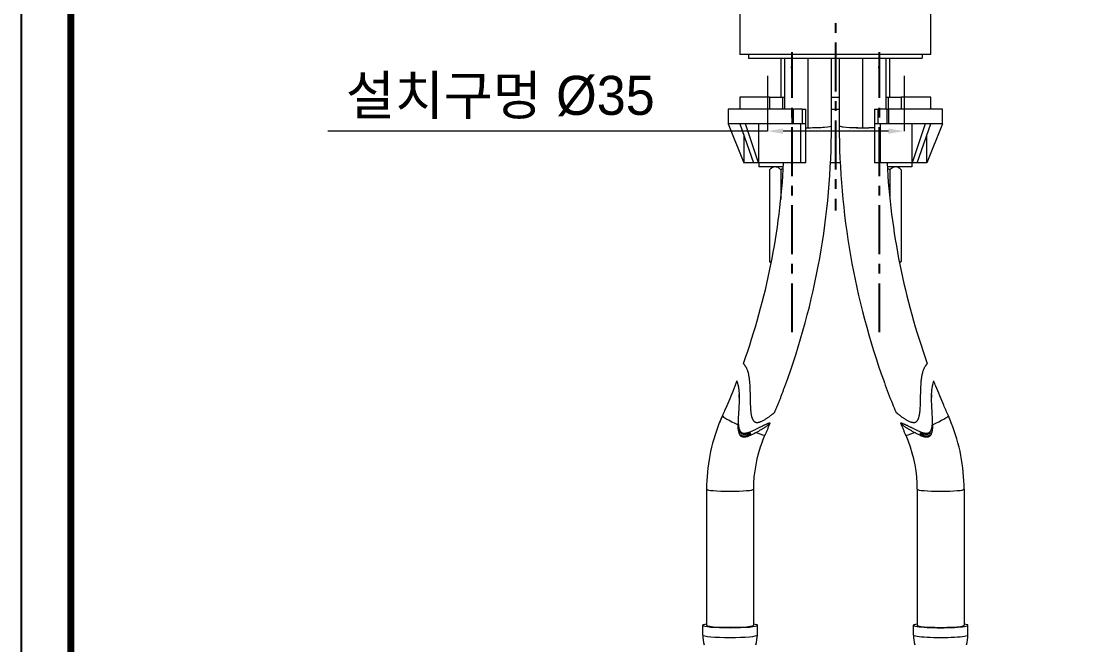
# Model space of a CAD drawing. Extents: x 0 to 790, y 0 to 579.
# Drawn here: x 0 to 272.4, y 131.4 to 291.1 of the extents above; entities that cross this region are included whole.
import ezdxf

# ---------------------------------------------------------------- set-up
doc = ezdxf.new("R2010")
doc.units = 0
doc.header["$LTSCALE"] = 10
doc.header["$MEASUREMENT"] = 0
doc.header["$PDMODE"] = 3
doc.header["$PDSIZE"] = -10
doc.linetypes.add('CENTER', pattern=[2, 1.25, -0.25, 0.25, -0.25])
doc.layers.get('0').update_dxf_attribs({"linetype": 'CONTINUOUS'})
doc.layers.get('DEFPOINTS').update_dxf_attribs({"linetype": 'CONTINUOUS'})
doc.layers.add('1', color=7, linetype='CONTINUOUS')
doc.styles.add('Daelim Dimension', font='')
doc.styles.get('Daelim Dimension').set_extended_font_data('나눔고딕')
doc.dimstyles.new('DEFAULT', dxfattribs={"dimscale": 2, "dimtxt": 2, "dimasz": 2, "dimexe": 0, "dimexo": 2, "dimgap": 1, "dimtad": 1, "dimdec": 0, "dimzin": 9, "dimdsep": 46, "dimtxsty": 'Daelim Dimension', "dimcen": 0.5, "dimclrd": 5, "dimclre": 5, "dimclrt": 256, "dimadec": 1, "dimazin": 0, "dimtfac": 1, "dimtdec": 0, "dimtix": 1, "dimtmove": 0, "dimatfit": 3, "dimfxl": 1, "dimtolj": 1, "dimtzin": 1, "dimlwd": 9, "dimlwe": 9, "dimarcsym": 0})

# ---------------------------------------------------------------- blocks, each defined once
blk = doc.blocks.new('*D0')
at = {"color": 5, "lineweight": 9, "ltscale": 0.5, "transparency": 16777216}
for p, q in [((191.31, 277.16), (191.31, 262.97)), ((226.31, 277.16), (226.31, 262.97)), ((191.31, 262.97), (78.62, 262.97)), ((222.31, 262.97), (195.31, 262.97))]:
    blk.add_line(p, q, dxfattribs=at)
at = {"color": 5, "ltscale": 0.5, "transparency": 16777216}
for points in [[(195.31, 263.64), (195.31, 262.3), (191.31, 262.97)], [(222.31, 263.64), (222.31, 262.3), (226.31, 262.97)]]:
    blk.add_solid(points, dxfattribs=at)
at = {"layer": 'DEFPOINTS', "color": 0, "ltscale": 0.5, "transparency": 16777216}
for p in [(191.31, 281.16), (226.31, 281.16), (226.31, 262.97)]:
    blk.add_point(p, dxfattribs=at)
at = {"color": 7, "ltscale": 0.5, "transparency": 16777216, "insert": (122.8, 271.61), "char_height": 10, "attachment_point": 5, "style": 'Daelim Dimension'}
blk.add_mtext('\\A1;설치구멍 %%C35', dxfattribs=at)

msp = doc.modelspace()

# ---------------------------------------------------------------- linework, layer by layer
at = {"ltscale": 0.5}
msp.add_lwpolyline([(0, 0), (789.88, 0), (789.88, 578.76), (0, 578.76)], close=True, dxfattribs=at)
at = {"color": 5, "linetype": 'ByBlock', "lineweight": 200, "const_width": 1.82}
msp.add_lwpolyline([(12.7, 24.78), (777.1, 24.78), (777.1, 565.32), (12.7, 565.32)], close=True, dxfattribs=at)
at = {"layer": '1', "color": 1, "linetype": 'CENTER'}
msp.add_line((208.69, 425.66), (208.69, 242.65), dxfattribs=at)
at = {"layer": '1', "color": 7, "linetype": 'Continuous', "lineweight": 18}
for p, q in [((184.19, 384.79), (184.19, 282.64)), ((233.19, 282.64), (233.19, 384.79)), ((208.69, 282.64), (184.19, 282.64)), ((186.44, 282.64), (186.44, 281.64)), ((186.44, 281.64), (230.94, 281.64)), ((194.69, 281.64), (194.69, 271.64)), ((195.69, 281.64), (195.69, 268.64)), ((207.69, 264.38), (207.69, 281.64)), ((233.19, 282.64), (208.69, 282.64)), ((209.69, 281.64), (209.69, 264.38)), ((221.69, 268.64), (221.69, 281.64)), ((222.69, 271.64), (222.69, 281.64)), ((230.94, 282.64), (230.94, 281.64)), ((191.81, 271.64), (184.19, 271.64)), ((184.19, 271.64), (184.19, 268.64)), ((191.81, 271.64), (195.19, 271.64)), ((195.19, 271.64), (195.69, 271.64)), ((195.19, 268.64), (195.19, 271.64)), ((207.69, 271.64), (208.69, 271.64)), ((208.69, 271.64), (209.69, 271.64)), ((221.69, 271.64), (222.19, 271.64)), ((222.19, 271.64), (222.19, 268.64)), ((222.19, 271.64), (225.57, 271.64)), ((233.19, 271.64), (225.57, 271.64)), ((233.19, 268.64), (233.19, 271.64)), ((197.52, 268.64), (181.19, 268.64)), ((181.19, 268.64), (181.19, 264.84)), ((197.52, 268.64), (197.93, 268.64)), ((200.14, 268.64), (197.93, 268.64)), ((200.14, 268.64), (201.14, 268.64)), ((201.14, 264.84), (201.14, 268.64)), ((207.69, 268.64), (208.69, 268.64)), ((208.69, 268.64), (209.69, 268.64)), ((218.69, 268.64), (219.69, 268.64)), ((218.69, 268.64), (218.69, 264.84)), ((221.85, 268.64), (219.69, 268.64)), ((221.85, 268.64), (222.35, 268.64)), ((236.19, 268.64), (222.35, 268.64)), ((236.19, 264.84), (236.19, 268.64)), ((181.19, 264.84), (181.23, 264.84)), ((181.23, 264.84), (185.22, 254.84)), ((184.16, 264.84), (181.23, 264.84)), ((184.16, 264.84), (187.74, 254.84)), ((185.64, 264.84), (184.18, 264.84)), ((188.99, 254.84), (185.64, 264.84)), ((197.52, 264.84), (185.64, 264.84)), ((188.99, 264.84), (188.99, 254.84)), ((197.93, 264.84), (197.52, 264.84)), ((200.14, 264.84), (197.93, 264.84)), ((201.14, 264.84), (200.14, 264.84)), ((201.14, 254.84), (201.14, 264.84)), ((218.69, 264.84), (218.69, 254.84)), ((219.69, 264.84), (218.69, 264.84)), ((221.85, 264.84), (219.69, 264.84)), ((222.35, 264.84), (221.85, 264.84)), ((231.72, 264.84), (222.35, 264.84)), ((231.72, 264.84), (228.39, 254.84)), ((228.39, 254.84), (228.39, 264.84)), ((229.64, 254.84), (233.2, 264.84)), ((231.72, 264.84), (231.72, 264.84)), ((233.2, 264.84), (231.74, 264.84)), ((236.15, 264.84), (232.16, 254.84)), ((236.15, 264.84), (233.2, 264.84)), ((236.15, 264.84), (236.15, 264.83)), ((236.19, 264.84), (236.15, 264.84)), ((185.22, 261.87), (185.22, 254.84)), ((232.16, 254.84), (232.16, 261.9)), ((187.74, 254.84), (185.22, 254.84)), ((188.99, 254.84), (187.74, 254.84)), ((199.76, 254.84), (188.99, 254.84)), ((189.09, 254.84), (189.09, 253.84)), ((195.38, 253.84), (189.09, 253.84)), ((192.59, 253.84), (191.81, 253.07)), ((201.14, 254.84), (199.76, 254.84)), ((208.69, 254.84), (207.45, 254.84)), ((209.92, 254.84), (208.69, 254.84)), ((220.18, 254.84), (218.69, 254.84)), ((228.39, 254.84), (220.18, 254.84)), ((228.29, 253.84), (222, 253.84)), ((225.56, 253.07), (224.79, 253.84)), ((228.29, 254.84), (228.29, 253.84)), ((229.64, 254.84), (228.39, 254.84)), ((232.16, 254.84), (229.64, 254.84)), ((191.81, 253.07), (191.81, 229.61)), ((194.7, 253.07), (194.7, 245.5)), ((222.68, 253.07), (222.68, 245.5)), ((225.56, 253.07), (225.56, 229.61)), ((191.81, 229.61), (192.24, 229.19)), ((225.14, 229.19), (225.56, 229.61)), ((184.03, 194.75), (184.03, 195.51)), ((233.35, 195.51), (233.35, 194.74)), ((175.69, 171.23), (175.69, 136.37)), ((187.69, 171.23), (187.69, 136.37)), ((229.69, 171.23), (229.69, 136.36)), ((241.69, 171.23), (241.69, 136.36)), ((174.69, 133.87), (174.69, 136.36)), ((188.69, 133.87), (188.69, 136.36)), ((228.69, 133.87), (228.69, 136.36)), ((242.69, 133.87), (242.69, 136.36))]:
    msp.add_line(p, q, dxfattribs=at)
at = {"layer": '1', "color": 7, "linetype": 'Continuous', "lineweight": 13}
for p, q in [((201.69, 263.85), (201.69, 281.64)), ((215.69, 263.85), (215.69, 281.64)), ((191.81, 271.64), (191.81, 268.64)), ((225.57, 271.64), (225.57, 268.64)), ((197.52, 268.64), (197.52, 264.84)), ((197.93, 264.84), (197.93, 268.64)), ((200.14, 268.64), (200.14, 264.84)), ((219.69, 264.84), (219.69, 268.64)), ((221.85, 268.64), (221.85, 264.84)), ((222.35, 268.64), (222.35, 264.84)), ((199.76, 264.84), (199.76, 254.84)), ((220.18, 264.84), (220.18, 254.84))]:
    msp.add_line(p, q, dxfattribs=at)
at = {"layer": '1', "color": 7, "linetype": 'Continuous', "lineweight": 18}
for centre, major_axis, ratio, start_param, end_param in [((208.54, 196.5), (-24.5, 68.3), 0.178209, 6.272733, 6.274071), ((13.27, 264.38), (194.42, 0), 0.996195, 5.931006, 6.283185), ((201.69, 264.38), (6, 0), 0.087156, 4.712389, 6.285878), ((215.69, 264.37), (-6, 0), 0.087156, 6.280493, 8.37756), ((404.11, 264.37), (-194.42, 0), 0.996195, 0, 0.345311), ((215.69, 264.38), (6, 0), 0.087156, 3.144285, 4.712389), ((208.72, 196.2), (-24.61, -68.6), 0.177809, 3.258542, 3.259884), ((201.69, 264.38), (6, 0), 0.087156, 4.621348, 4.712389), ((215.69, 264.38), (6, 0), 0.087156, 4.712389, 5.235989), ((13.27, 264.38), (182.42, 0), 0.996195, 5.941295, 6.230662), ((404.11, 264.37), (-182.42, 0), 0.996195, 0.052491, 0.34189), ((221.82, 171.23), (-46.14, 0), 0.996195, 5.904974, 6.283185), ((195.55, 171.23), (46.14, 0), 0.996195, 0, 0.379903), ((221.82, 171.23), (-34.14, 0), 0.996195, 5.913206, 6.283185), ((195.55, 171.23), (34.14, 0), 0.996195, 0, 0.368432), ((181.69, 136.36), (-7, 0), 0.087156, 5.742046, 6.283185), ((181.69, 136.36), (7, 0), 0.087156, 3.141593, 6.283185), ((181.69, 136.37), (-6, 0), 0.087156, 0, 3.141593), ((181.69, 136.36), (-7, 0), 0.087156, 3.141593, 3.682732), ((235.69, 136.36), (7, 0), 0.087156, 2.600453, 3.141593), ((235.69, 136.36), (-7, 0), 0.087156, 0, 3.141593), ((235.69, 136.36), (-6, 0), 0.087156, 0, 3.141593), ((235.69, 136.36), (7, 0), 0.087156, 0, 0.541139), ((182.69, 133.87), (8, 0), 0.996195, 3.141593, 3.459153), ((180.69, 133.87), (-8, 0), 0.996195, 2.824032, 3.141593), ((236.69, 133.87), (8, 0), 0.996195, 3.141593, 3.459153), ((234.69, 133.87), (-8, 0), 0.996195, 2.824032, 3.141593)]:
    msp.add_ellipse(centre, major_axis=major_axis, ratio=ratio, start_param=start_param, end_param=end_param, dxfattribs=at)
at = {"layer": '1', "color": 7, "linetype": 'Continuous', "lineweight": 13}
for centre, major_axis, ratio, start_param, end_param in [((221.82, 171.23), (-46.14, 0), 0.996195, 5.861729, 5.904974), ((185.2, 187.59), (-5.47, 2.46), 0.079529, 0.000128, 0.035775), ((185.2, 187.59), (-5.47, 2.46), 0.079529, 0.035775, 1.341731), ((232.18, 187.59), (-5.47, -2.46), 0.079529, 1.799862, 3.105817), ((232.18, 187.59), (-5.47, -2.46), 0.079529, 3.105817, 3.141262), ((195.55, 171.23), (46.14, 0), 0.996195, 0.379903, 0.421456), ((221.82, 171.45), (-40.14, 0), 0.996195, 5.917785, 5.924848), ((185.2, 187.59), (-5.47, 2.46), 0.079529, 2.224278, 3.141926), ((232.18, 187.59), (-5.47, -2.46), 0.079529, 6.282645, 7.2005), ((195.55, 171.45), (40.14, 0), 0.996195, 0.358555, 0.3654), ((181.69, 171.23), (6, 0), 0.087156, 3.141593, 4.712389), ((181.69, 171.23), (6, 0), 0.087156, 4.712389, 6.283185), ((235.69, 171.23), (6, 0), 0.087156, 3.141593, 4.712389), ((235.69, 171.23), (6, 0), 0.087156, 4.712389, 6.283185), ((181.69, 133.87), (7, 0), 0.087156, 3.141593, 6.283185), ((235.69, 133.87), (-7, 0), 0.087156, 0, 3.141593)]:
    msp.add_ellipse(centre, major_axis=major_axis, ratio=ratio, start_param=start_param, end_param=end_param, dxfattribs=at)
at = {"layer": '1', "color": 1, "linetype": 'CENTER'}
for points in [[(197.54, 283.25), (197.54, 278.25), (197.54, 210.87)], [(219.89, 283.25), (219.89, 278.25), (219.89, 210.87)]]:
    msp.add_open_spline(points, degree=1, knots=[0, 0, 0.074329, 1, 1], dxfattribs=at)
at = {"layer": '1', "color": 7, "linetype": 'Continuous', "lineweight": 18}
for points, knots in [([(193.26, 253.84), (193.13, 253.84), (193.01, 253.82), (192.76, 253.75), (192.64, 253.69), (192.49, 253.61), (192.46, 253.59), (192.4, 253.55), (192.37, 253.53), (192.28, 253.47), (192.22, 253.42), (192.04, 253.28), (191.93, 253.18), (191.81, 253.07)], [0, 0, 0, 0, 0.25, 0.25, 0.5, 0.5, 0.5625, 0.5625, 0.625, 0.625, 0.75, 0.75, 1, 1, 1, 1]), ([(194.7, 253.07), (194.59, 253.18), (194.47, 253.28), (194.24, 253.47), (194.12, 253.55), (193.88, 253.69), (193.76, 253.74), (193.58, 253.8), (193.51, 253.81), (193.42, 253.83), (193.39, 253.83), (193.32, 253.84), (193.29, 253.84), (193.26, 253.84)], [0, 0, 0, 0, 0.25, 0.25, 0.5, 0.5, 0.75, 0.75, 0.875, 0.875, 0.9375, 0.9375, 1, 1, 1, 1]), ([(224.12, 253.84), (223.99, 253.84), (223.87, 253.82), (223.62, 253.75), (223.5, 253.69), (223.35, 253.61), (223.32, 253.59), (223.26, 253.55), (223.23, 253.53), (223.14, 253.47), (223.08, 253.42), (222.9, 253.28), (222.79, 253.18), (222.68, 253.07)], [0, 0, 0, 0, 0.25, 0.25, 0.5, 0.5, 0.5625, 0.5625, 0.625, 0.625, 0.75, 0.75, 1, 1, 1, 1]), ([(225.56, 253.07), (225.45, 253.18), (225.33, 253.28), (225.1, 253.47), (224.98, 253.55), (224.75, 253.69), (224.62, 253.74), (224.44, 253.8), (224.37, 253.81), (224.28, 253.83), (224.25, 253.83), (224.18, 253.84), (224.15, 253.84), (224.12, 253.84)], [0, 0, 0, 0, 0.25, 0.25, 0.5, 0.5, 0.75, 0.75, 0.875, 0.875, 0.9375, 0.9375, 1, 1, 1, 1]), ([(192.18, 229.29), (192.17, 229.29), (192.17, 229.3), (192.04, 229.39), (191.93, 229.5), (191.81, 229.61)], [0, 0, 0, 0, 0.05174, 0.05174, 1, 1, 1, 1]), ([(225.56, 229.61), (225.45, 229.5), (225.33, 229.39), (225.21, 229.3), (225.2, 229.29), (225.2, 229.28)], [0, 0, 0, 0, 0.943452, 0.943452, 1, 1, 1, 1]), ([(185.13, 203.45), (185.13, 203.44), (185.14, 203.41), (185.16, 203.37), (185.2, 203.32), (185.22, 203.29), (185.26, 203.23), (185.29, 203.19), (185.34, 203.13), (185.35, 203.11), (185.38, 203.08), (185.39, 203.07), (185.41, 203.04), (185.45, 202.98), (185.5, 202.91), (185.59, 202.8), (185.63, 202.73), (185.7, 202.62), (185.73, 202.57), (185.76, 202.51), (185.79, 202.46), (185.8, 202.44), (185.85, 202.34), (185.9, 202.25), (185.99, 202.05), (186.03, 201.95), (186.11, 201.74), (186.15, 201.63), (186.2, 201.48), (186.21, 201.45), (186.22, 201.39), (186.25, 201.3), (186.28, 201.21), (186.33, 201.03), (186.36, 200.9), (186.41, 200.65), (186.44, 200.52), (186.49, 200.26), (186.51, 200.13), (186.54, 199.92), (186.55, 199.86), (186.57, 199.72), (186.58, 199.65), (186.61, 199.45), (186.62, 199.31), (186.65, 199.04), (186.66, 198.9), (186.7, 198.49), (186.72, 198.22), (186.75, 197.67), (186.77, 197.39), (186.79, 196.84), (186.8, 196.56), (186.81, 196.01), (186.82, 195.73), (186.83, 195.17), (186.83, 194.89), (186.84, 194.47), (186.84, 194.33), (186.85, 194.05), (186.85, 193.91), (186.86, 193.5), (186.87, 193.22), (186.89, 192.66), (186.91, 192.38), (186.93, 191.96), (186.94, 191.82), (186.96, 191.55), (186.97, 191.41), (187, 191.13), (187.02, 190.99), (187.05, 190.72), (187.07, 190.58), (187.12, 190.31), (187.15, 190.17), (187.21, 189.9), (187.24, 189.77), (187.29, 189.6), (187.3, 189.57), (187.32, 189.5), (187.33, 189.47), (187.37, 189.37), (187.39, 189.31), (187.45, 189.18), (187.48, 189.12), (187.52, 189.03), (187.54, 189), (187.58, 188.94), (187.59, 188.92), (187.65, 188.83), (187.69, 188.78), (187.78, 188.68), (187.82, 188.63), (187.88, 188.58), (187.9, 188.57), (187.92, 188.55), (187.94, 188.54), (187.98, 188.51), (188.01, 188.49), (188.09, 188.44), (188.15, 188.42), (188.24, 188.39), (188.27, 188.38), (188.34, 188.37), (188.37, 188.36), (188.46, 188.35), (188.53, 188.34), (188.62, 188.34), (188.65, 188.34), (188.72, 188.35), (188.75, 188.35), (188.85, 188.36), (188.91, 188.37), (189.03, 188.39), (189.09, 188.41), (189.22, 188.44), (189.28, 188.46), (189.4, 188.5), (189.46, 188.52), (189.55, 188.56), (189.57, 188.57), (189.63, 188.59), (189.66, 188.6), (189.81, 188.67), (189.92, 188.72), (190.14, 188.83), (190.25, 188.89), (190.46, 189.01), (190.57, 189.07), (190.78, 189.2), (190.88, 189.26), (191.18, 189.45), (191.37, 189.58), (191.65, 189.77), (191.74, 189.84), (191.87, 189.93), (191.91, 189.96), (192, 190.03), (192.04, 190.06), (192.16, 190.15), (192.24, 190.21), (192.4, 190.33), (192.47, 190.39), (192.58, 190.47), (192.63, 190.51), (192.68, 190.55), (192.71, 190.58), (192.72, 190.59), (192.8, 190.65), (192.86, 190.7), (192.96, 190.79), (193.01, 190.83), (193.09, 190.91), (193.12, 190.94), (193.16, 190.99), (193.18, 191), (193.2, 191.03), (193.21, 191.04), (193.22, 191.06), (193.23, 191.07), (193.23, 191.08)], [0, 0, 0, 0, 0.015741, 0.031483, 0.031483, 0.047224, 0.047224, 0.062965, 0.062965, 0.070836, 0.070836, 0.074771, 0.074771, 0.078707, 0.094448, 0.094448, 0.110189, 0.110189, 0.11806, 0.121995, 0.121995, 0.125931, 0.125931, 0.141672, 0.141672, 0.157413, 0.157413, 0.173155, 0.173155, 0.17709, 0.17709, 0.181025, 0.188896, 0.188896, 0.204637, 0.204637, 0.220379, 0.220379, 0.23612, 0.23612, 0.243991, 0.243991, 0.251861, 0.251861, 0.267603, 0.267603, 0.283344, 0.283344, 0.314827, 0.314827, 0.346309, 0.346309, 0.377792, 0.377792, 0.409275, 0.409275, 0.440757, 0.440757, 0.456499, 0.456499, 0.47224, 0.47224, 0.503723, 0.503723, 0.535205, 0.535205, 0.550947, 0.550947, 0.566688, 0.566688, 0.58243, 0.58243, 0.598171, 0.598171, 0.613912, 0.613912, 0.629654, 0.629654, 0.633589, 0.633589, 0.637524, 0.637524, 0.645395, 0.645395, 0.653266, 0.653266, 0.657201, 0.657201, 0.661136, 0.661136, 0.669007, 0.669007, 0.676878, 0.676878, 0.678845, 0.678845, 0.680813, 0.680813, 0.684748, 0.684748, 0.692619, 0.692619, 0.696554, 0.696554, 0.70049, 0.70049, 0.70836, 0.70836, 0.712296, 0.712296, 0.716231, 0.716231, 0.724102, 0.724102, 0.731972, 0.731972, 0.739843, 0.739843, 0.747714, 0.747714, 0.751649, 0.751649, 0.755584, 0.755584, 0.771326, 0.771326, 0.787067, 0.787067, 0.802808, 0.802808, 0.81855, 0.81855, 0.850032, 0.850032, 0.865774, 0.865774, 0.873644, 0.873644, 0.881515, 0.881515, 0.897256, 0.897256, 0.912998, 0.912998, 0.920868, 0.924804, 0.924804, 0.928739, 0.928739, 0.94448, 0.94448, 0.960222, 0.960222, 0.975963, 0.975963, 0.983834, 0.983834, 0.991704, 0.991704, 1, 1, 1, 1]), ([(224.14, 191.08), (224.15, 191.07), (224.15, 191.06), (224.18, 191.02), (224.2, 191), (224.25, 190.94), (224.29, 190.9), (224.34, 190.85), (224.35, 190.84), (224.37, 190.82), (224.41, 190.79), (224.44, 190.76), (224.52, 190.69), (224.58, 190.64), (224.7, 190.54), (224.77, 190.49), (224.86, 190.42), (224.87, 190.41), (224.91, 190.38), (224.97, 190.33), (225.02, 190.29), (225.14, 190.2), (225.22, 190.14), (225.47, 189.96), (225.64, 189.83), (225.92, 189.64), (226.01, 189.57), (226.21, 189.44), (226.31, 189.38), (226.51, 189.25), (226.61, 189.18), (226.82, 189.06), (226.93, 189), (227.14, 188.88), (227.25, 188.82), (227.47, 188.71), (227.59, 188.65), (227.82, 188.55), (227.94, 188.51), (228.09, 188.46), (228.12, 188.45), (228.18, 188.43), (228.21, 188.42), (228.3, 188.4), (228.37, 188.38), (228.49, 188.36), (228.56, 188.35), (228.65, 188.34), (228.68, 188.34), (228.75, 188.34), (228.78, 188.33), (228.88, 188.34), (228.94, 188.34), (229.04, 188.36), (229.07, 188.36), (229.11, 188.38), (229.13, 188.38), (229.16, 188.39), (229.18, 188.4), (229.25, 188.42), (229.31, 188.45), (229.4, 188.5), (229.42, 188.52), (229.46, 188.55), (229.48, 188.56), (229.5, 188.58), (229.51, 188.59), (229.58, 188.65), (229.62, 188.69), (229.69, 188.77), (229.71, 188.8), (229.75, 188.85), (229.77, 188.88), (229.82, 188.97), (229.85, 189.03), (229.92, 189.15), (229.94, 189.21), (230, 189.34), (230.02, 189.4), (230.05, 189.5), (230.07, 189.53), (230.09, 189.6), (230.1, 189.63), (230.15, 189.8), (230.18, 189.93), (230.24, 190.2), (230.26, 190.34), (230.31, 190.61), (230.33, 190.75), (230.36, 191.02), (230.38, 191.16), (230.41, 191.44), (230.42, 191.57), (230.44, 191.85), (230.45, 191.99), (230.47, 192.41), (230.49, 192.69), (230.51, 193.25), (230.51, 193.53), (230.53, 194.08), (230.53, 194.36), (230.54, 194.92), (230.55, 195.2), (230.56, 195.62), (230.56, 195.76), (230.57, 196.04), (230.57, 196.18), (230.58, 196.59), (230.59, 196.87), (230.61, 197.43), (230.63, 197.71), (230.66, 198.26), (230.68, 198.53), (230.72, 198.95), (230.73, 199.08), (230.76, 199.35), (230.78, 199.49), (230.81, 199.76), (230.83, 199.89), (230.87, 200.16), (230.9, 200.29), (230.94, 200.55), (230.97, 200.68), (231.01, 200.84), (231.01, 200.87), (231.03, 200.93), (231.05, 201.02), (231.08, 201.12), (231.13, 201.3), (231.16, 201.42), (231.24, 201.64), (231.27, 201.75), (231.34, 201.91), (231.36, 201.96), (231.39, 202.04), (231.4, 202.07), (231.42, 202.12), (231.48, 202.24), (231.53, 202.35), (231.62, 202.51), (231.66, 202.59), (231.73, 202.7), (231.75, 202.73), (231.78, 202.78), (231.79, 202.79), (231.82, 202.82), (231.83, 202.84), (231.88, 202.91), (231.92, 202.97), (231.99, 203.06), (232.02, 203.11), (232.09, 203.19), (232.11, 203.22), (232.15, 203.27), (232.16, 203.28), (232.17, 203.3), (232.18, 203.31), (232.19, 203.32), (232.19, 203.33), (232.21, 203.36), (232.23, 203.38), (232.24, 203.42), (232.25, 203.43), (232.25, 203.45)], [0, 0, 0, 0, 0.008265, 0.008265, 0.024006, 0.024006, 0.039748, 0.039748, 0.043684, 0.043684, 0.047619, 0.05549, 0.05549, 0.071232, 0.071232, 0.086974, 0.086974, 0.090909, 0.090909, 0.094845, 0.102716, 0.102716, 0.118457, 0.118457, 0.149941, 0.149941, 0.165683, 0.165683, 0.181425, 0.181425, 0.197167, 0.197167, 0.212908, 0.212908, 0.22865, 0.22865, 0.244392, 0.244392, 0.260134, 0.260134, 0.264069, 0.264069, 0.268005, 0.268005, 0.275876, 0.275876, 0.283747, 0.283747, 0.287682, 0.287682, 0.291618, 0.291618, 0.299488, 0.299488, 0.303424, 0.303424, 0.305392, 0.305392, 0.307359, 0.307359, 0.31523, 0.31523, 0.319166, 0.319166, 0.321133, 0.321133, 0.323101, 0.323101, 0.330972, 0.330972, 0.334908, 0.334908, 0.338843, 0.338843, 0.346714, 0.346714, 0.354585, 0.354585, 0.362456, 0.362456, 0.366391, 0.366391, 0.370327, 0.370327, 0.386069, 0.386069, 0.40181, 0.40181, 0.417552, 0.417552, 0.433294, 0.433294, 0.449036, 0.449036, 0.464778, 0.464778, 0.496261, 0.496261, 0.527745, 0.527745, 0.559229, 0.559229, 0.590712, 0.590712, 0.606454, 0.606454, 0.622196, 0.622196, 0.65368, 0.65368, 0.685163, 0.685163, 0.716647, 0.716647, 0.732389, 0.732389, 0.748131, 0.748131, 0.763873, 0.763873, 0.779614, 0.779614, 0.795356, 0.795356, 0.799292, 0.799292, 0.803227, 0.811098, 0.811098, 0.82684, 0.82684, 0.842582, 0.842582, 0.850453, 0.850453, 0.854388, 0.854388, 0.858324, 0.874065, 0.874065, 0.889807, 0.889807, 0.897678, 0.897678, 0.901614, 0.901614, 0.905549, 0.905549, 0.921291, 0.921291, 0.937033, 0.937033, 0.952775, 0.952775, 0.960645, 0.960645, 0.964581, 0.964581, 0.968516, 0.968516, 0.984258, 0.984258, 1, 1, 1, 1]), ([(183.47, 199), (183.12, 198.09), (182.1, 195.53), (180.84, 192.55), (179.93, 190.49), (179.73, 190.05)], [0, 0, 0, 0, 0.30105, 0.851912, 1, 1, 1, 1]), ([(183.45, 198.94), (183.45, 198.94), (183.45, 198.94), (183.45, 198.93), (183.45, 198.93), (183.45, 198.91), (183.45, 198.89), (183.46, 198.85), (183.47, 198.81), (183.49, 198.74), (183.51, 198.7), (183.53, 198.62), (183.54, 198.6), (183.56, 198.54), (183.57, 198.51), (183.62, 198.35), (183.66, 198.2), (183.72, 197.98), (183.73, 197.94), (183.75, 197.87), (183.75, 197.84), (183.76, 197.79), (183.79, 197.67), (183.81, 197.54), (183.85, 197.32), (183.87, 197.21), (183.9, 197.03), (183.9, 196.97), (183.92, 196.85), (183.93, 196.79), (183.95, 196.6), (183.96, 196.48), (183.98, 196.23), (183.99, 196.1), (184, 195.84), (184.01, 195.71), (184.02, 195.44), (184.02, 195.31), (184.03, 195.04), (184.03, 194.91), (184.03, 194.7), (184.03, 194.63), (184.03, 194.5), (184.03, 194.43), (184.02, 194.09), (184.01, 193.81), (184, 193.26), (183.98, 192.99), (183.96, 192.44), (183.94, 192.16), (183.91, 191.61), (183.9, 191.34), (183.86, 190.78), (183.85, 190.51), (183.82, 189.95), (183.81, 189.67), (183.78, 189.12), (183.77, 188.84), (183.76, 188.28), (183.76, 188.01), (183.77, 187.73)], [0, 0, 0, 0, 0.00754, 0.00754, 0.015233, 0.015233, 0.046007, 0.046007, 0.076781, 0.076781, 0.107555, 0.107555, 0.122942, 0.122942, 0.138329, 0.138329, 0.199877, 0.199877, 0.215264, 0.215264, 0.222958, 0.222958, 0.230651, 0.261425, 0.261425, 0.292199, 0.292199, 0.307586, 0.307586, 0.322973, 0.322973, 0.353747, 0.353747, 0.384521, 0.384521, 0.415295, 0.415295, 0.446069, 0.446069, 0.476843, 0.476843, 0.49223, 0.49223, 0.507617, 0.507617, 0.569165, 0.569165, 0.630713, 0.630713, 0.69226, 0.69226, 0.753808, 0.753808, 0.815356, 0.815356, 0.876904, 0.876904, 0.938452, 0.938452, 1, 1, 1, 1]), ([(233.61, 187.72), (233.61, 188), (233.61, 188.28), (233.6, 188.84), (233.59, 189.12), (233.57, 189.68), (233.56, 189.96), (233.53, 190.52), (233.51, 190.79), (233.48, 191.35), (233.46, 191.63), (233.43, 192.19), (233.42, 192.46), (233.39, 193.02), (233.38, 193.29), (233.36, 193.84), (233.36, 194.12), (233.35, 194.53), (233.35, 194.66), (233.35, 194.94), (233.35, 195.07), (233.36, 195.34), (233.36, 195.47), (233.37, 195.74), (233.38, 195.87), (233.39, 196.13), (233.4, 196.26), (233.42, 196.45), (233.43, 196.54), (233.43, 196.64), (233.44, 196.7), (233.44, 196.73), (233.46, 196.88), (233.48, 197), (233.51, 197.24), (233.53, 197.35), (233.57, 197.56), (233.59, 197.67), (233.62, 197.79), (233.62, 197.82), (233.63, 197.86), (233.64, 197.89), (233.65, 197.96), (233.67, 198), (233.72, 198.22), (233.77, 198.37), (233.81, 198.52), (233.83, 198.56), (233.84, 198.61), (233.85, 198.63), (233.85, 198.64), (233.87, 198.7), (233.89, 198.75), (233.91, 198.82), (233.92, 198.85), (233.93, 198.88), (233.93, 198.89), (233.93, 198.91), (233.93, 198.91), (233.93, 198.92), (233.93, 198.92), (233.93, 198.93), (233.93, 198.93), (233.93, 198.94)], [0, 0, 0, 0, 0.06174, 0.06174, 0.12348, 0.12348, 0.18522, 0.18522, 0.246959, 0.246959, 0.308699, 0.308699, 0.370439, 0.370439, 0.432179, 0.432179, 0.493919, 0.493919, 0.524789, 0.524789, 0.555659, 0.555659, 0.586529, 0.586529, 0.617399, 0.617399, 0.648269, 0.648269, 0.663704, 0.671421, 0.671421, 0.679139, 0.679139, 0.710008, 0.710008, 0.740878, 0.740878, 0.771748, 0.771748, 0.779466, 0.779466, 0.787183, 0.787183, 0.802618, 0.802618, 0.864358, 0.864358, 0.879793, 0.887511, 0.887511, 0.895228, 0.895228, 0.926098, 0.926098, 0.956968, 0.956968, 0.972403, 0.972403, 0.98012, 0.98012, 0.987838, 0.987838, 1, 1, 1, 1]), ([(237.65, 190.05), (237.25, 190.94), (236.14, 193.46), (234.9, 196.44), (234.08, 198.55), (233.91, 198.99)], [0, 0, 0, 0, 0.301051, 0.851915, 1, 1, 1, 1]), ([(221.17, 198.8), (221.2, 198.72), (221.86, 196.81), (222.86, 194.23), (223.88, 191.75), (224.17, 191.06)], [0, 0, 0, 0, 0.028863, 0.730172, 1, 1, 1, 1]), ([(184.34, 185.74), (184.3, 185.78), (184.27, 185.83), (184.21, 185.94), (184.18, 185.99), (184.13, 186.1), (184.1, 186.15), (184.07, 186.23), (184.06, 186.26), (184.04, 186.32), (184.03, 186.35), (183.99, 186.49), (183.96, 186.6), (183.91, 186.83), (183.89, 186.94), (183.85, 187.17), (183.84, 187.28), (183.81, 187.5), (183.8, 187.62), (183.79, 187.79), (183.79, 187.84), (183.78, 187.94), (183.78, 187.99), (183.78, 188.04)], [0, 0, 0, 0, 0.072309, 0.072309, 0.144618, 0.144618, 0.216928, 0.216928, 0.253082, 0.253082, 0.289237, 0.289237, 0.433855, 0.433855, 0.578473, 0.578473, 0.723092, 0.723092, 0.86771, 0.86771, 0.940019, 0.940019, 1, 1, 1, 1]), ([(188.37, 185.75), (188.6, 185.88), (188.82, 186.01), (189.26, 186.27), (189.47, 186.4), (189.88, 186.66), (190.08, 186.78), (190.37, 186.96), (190.47, 187.02), (190.6, 187.11), (190.65, 187.14), (190.74, 187.2), (190.78, 187.23), (190.91, 187.31), (190.99, 187.37), (191.15, 187.47), (191.23, 187.52), (191.33, 187.6), (191.37, 187.62), (191.44, 187.67), (191.47, 187.69), (191.56, 187.76), (191.62, 187.8), (191.72, 187.87), (191.77, 187.91), (191.85, 187.98), (191.88, 188), (191.93, 188.04), (191.94, 188.06), (191.96, 188.08), (191.97, 188.09), (191.97, 188.1), (191.99, 188.12), (192, 188.15), (191.98, 188.18), (191.94, 188.18), (191.91, 188.18), (191.9, 188.18), (191.89, 188.18), (191.86, 188.17), (191.83, 188.17), (191.77, 188.15), (191.73, 188.14), (191.62, 188.11), (191.57, 188.09), (191.49, 188.06), (191.47, 188.05), (191.44, 188.04), (191.39, 188.02), (191.34, 188), (191.23, 187.96), (191.16, 187.93), (191, 187.86), (190.92, 187.83), (190.75, 187.75), (190.66, 187.71), (190.54, 187.66), (190.52, 187.65), (190.47, 187.63), (190.45, 187.61), (190.38, 187.58), (190.33, 187.56), (190.09, 187.44), (189.89, 187.35), (189.48, 187.14), (189.26, 187.04), (188.83, 186.82), (188.6, 186.71), (188.37, 186.6)], [0, 0, 0, 0, 0.0625, 0.0625, 0.125, 0.125, 0.1875, 0.1875, 0.21875, 0.21875, 0.234375, 0.234375, 0.25, 0.25, 0.28125, 0.28125, 0.3125, 0.3125, 0.328125, 0.328125, 0.34375, 0.34375, 0.375, 0.375, 0.40625, 0.40625, 0.4375, 0.4375, 0.453125, 0.460937, 0.460937, 0.46875, 0.46875, 0.5, 0.53125, 0.5625, 0.5625, 0.570312, 0.570312, 0.578125, 0.59375, 0.59375, 0.625, 0.625, 0.65625, 0.65625, 0.664062, 0.664062, 0.671875, 0.6875, 0.6875, 0.71875, 0.71875, 0.75, 0.75, 0.78125, 0.78125, 0.789062, 0.789062, 0.796875, 0.796875, 0.8125, 0.8125, 0.875, 0.875, 0.9375, 0.9375, 1, 1, 1, 1]), ([(229.01, 186.6), (228.78, 186.71), (228.55, 186.82), (228.12, 187.03), (227.9, 187.14), (227.49, 187.34), (227.29, 187.44), (227.01, 187.57), (226.91, 187.62), (226.77, 187.68), (226.73, 187.7), (226.64, 187.74), (226.6, 187.76), (226.47, 187.82), (226.38, 187.86), (226.23, 187.92), (226.15, 187.95), (226.04, 188), (226.01, 188.01), (225.94, 188.04), (225.91, 188.05), (225.81, 188.08), (225.76, 188.1), (225.65, 188.13), (225.61, 188.15), (225.53, 188.17), (225.49, 188.17), (225.45, 188.18), (225.43, 188.18), (225.42, 188.17), (225.41, 188.17), (225.41, 188.17), (225.39, 188.17), (225.37, 188.15), (225.39, 188.1), (225.43, 188.06), (225.47, 188.02), (225.48, 188.02), (225.49, 188), (225.52, 187.98), (225.54, 187.96), (225.6, 187.91), (225.65, 187.87), (225.75, 187.79), (225.81, 187.75), (225.89, 187.7), (225.9, 187.69), (225.94, 187.66), (225.99, 187.63), (226.04, 187.59), (226.15, 187.52), (226.22, 187.47), (226.38, 187.37), (226.46, 187.31), (226.63, 187.2), (226.72, 187.14), (226.84, 187.07), (226.86, 187.05), (226.91, 187.02), (226.93, 187.01), (227, 186.96), (227.05, 186.93), (227.29, 186.78), (227.49, 186.65), (227.9, 186.4), (228.11, 186.27), (228.55, 186.01), (228.78, 185.87), (229.01, 185.74)], [0, 0, 0, 0, 0.0625, 0.0625, 0.125, 0.125, 0.1875, 0.1875, 0.21875, 0.21875, 0.234375, 0.234375, 0.25, 0.25, 0.28125, 0.28125, 0.3125, 0.3125, 0.328125, 0.328125, 0.34375, 0.34375, 0.375, 0.375, 0.40625, 0.40625, 0.4375, 0.4375, 0.453125, 0.460937, 0.460937, 0.46875, 0.46875, 0.5, 0.53125, 0.5625, 0.5625, 0.570312, 0.570312, 0.578125, 0.59375, 0.59375, 0.625, 0.625, 0.65625, 0.65625, 0.664062, 0.664062, 0.671875, 0.6875, 0.6875, 0.71875, 0.71875, 0.75, 0.75, 0.78125, 0.78125, 0.789062, 0.789062, 0.796875, 0.796875, 0.8125, 0.8125, 0.875, 0.875, 0.9375, 0.9375, 1, 1, 1, 1]), ([(188.37, 185.75), (188.25, 185.68), (188.12, 185.61), (187.87, 185.47), (187.74, 185.4), (187.49, 185.27), (187.36, 185.2), (187.1, 185.08), (186.96, 185.02), (186.69, 184.9), (186.56, 184.85), (186.35, 184.77), (186.28, 184.75), (186.14, 184.7), (186.07, 184.68), (185.92, 184.64), (185.85, 184.63), (185.74, 184.6), (185.7, 184.6), (185.62, 184.58), (185.58, 184.58), (185.47, 184.57), (185.39, 184.56), (185.3, 184.56), (185.28, 184.56), (185.24, 184.56), (185.22, 184.56), (185.16, 184.56), (185.13, 184.57), (185.01, 184.58), (184.94, 184.6), (184.83, 184.63), (184.79, 184.65), (184.74, 184.67), (184.72, 184.68), (184.69, 184.7), (184.67, 184.71), (184.59, 184.75), (184.52, 184.8), (184.45, 184.87), (184.44, 184.88), (184.41, 184.91), (184.37, 184.95), (184.34, 185), (184.27, 185.09), (184.23, 185.16), (184.16, 185.3), (184.12, 185.37), (184.07, 185.51), (184.04, 185.58), (184, 185.73), (183.98, 185.81), (183.94, 185.96), (183.92, 186.03), (183.89, 186.19), (183.88, 186.26), (183.85, 186.49), (183.83, 186.65), (183.8, 186.95), (183.79, 187.11), (183.78, 187.42), (183.77, 187.57), (183.77, 187.73)], [0, 0, 0, 0, 0.0625, 0.0625, 0.125, 0.125, 0.1875, 0.1875, 0.25, 0.25, 0.3125, 0.3125, 0.34375, 0.34375, 0.375, 0.375, 0.40625, 0.40625, 0.421875, 0.421875, 0.4375, 0.4375, 0.46875, 0.46875, 0.476563, 0.476563, 0.484375, 0.484375, 0.5, 0.5, 0.53125, 0.53125, 0.546875, 0.546875, 0.554688, 0.554688, 0.5625, 0.5625, 0.59375, 0.59375, 0.601563, 0.601563, 0.609375, 0.625, 0.625, 0.65625, 0.65625, 0.6875, 0.6875, 0.71875, 0.71875, 0.75, 0.75, 0.78125, 0.78125, 0.8125, 0.8125, 0.875, 0.875, 0.9375, 0.9375, 1, 1, 1, 1]), ([(183.82, 187.81), (183.82, 187.74), (183.83, 187.67), (183.85, 187.53), (183.86, 187.45), (183.88, 187.3), (183.89, 187.23), (183.92, 187.08), (183.94, 187), (183.97, 186.86), (183.99, 186.78), (184.04, 186.64), (184.06, 186.57), (184.1, 186.48), (184.1, 186.46), (184.12, 186.42), (184.13, 186.41), (184.15, 186.35), (184.17, 186.32), (184.22, 186.22), (184.26, 186.15), (184.32, 186.07), (184.33, 186.06), (184.35, 186.03), (184.36, 186.01), (184.4, 185.97), (184.45, 185.91), (184.51, 185.86), (184.56, 185.82), (184.57, 185.81), (184.61, 185.79), (184.62, 185.78), (184.7, 185.73), (184.77, 185.69), (184.88, 185.65), (184.92, 185.64), (184.98, 185.63), (185, 185.62), (185.03, 185.62), (185.05, 185.61), (185.15, 185.6), (185.22, 185.59), (185.34, 185.59), (185.37, 185.59), (185.45, 185.59), (185.49, 185.59), (185.6, 185.6), (185.68, 185.61), (185.82, 185.63), (185.9, 185.65), (186.04, 185.68), (186.11, 185.7), (186.26, 185.73), (186.33, 185.75), (186.47, 185.8), (186.54, 185.82), (186.68, 185.87), (186.74, 185.89), (186.95, 185.97), (187.08, 186.02), (187.35, 186.13), (187.48, 186.19), (187.74, 186.3), (187.87, 186.36), (188.12, 186.48), (188.25, 186.54), (188.37, 186.6)], [0, 0, 0, 0, 0.033332, 0.033332, 0.069135, 0.069135, 0.104937, 0.104937, 0.14074, 0.14074, 0.176542, 0.176542, 0.212345, 0.212345, 0.221295, 0.221295, 0.230246, 0.230246, 0.248147, 0.248147, 0.28395, 0.28395, 0.2929, 0.2929, 0.301851, 0.301851, 0.319752, 0.337654, 0.337654, 0.346604, 0.346604, 0.355555, 0.355555, 0.391357, 0.391357, 0.409259, 0.409259, 0.418209, 0.418209, 0.42716, 0.42716, 0.462962, 0.462962, 0.480864, 0.480864, 0.498765, 0.498765, 0.534567, 0.534567, 0.57037, 0.57037, 0.606172, 0.606172, 0.641975, 0.641975, 0.677777, 0.677777, 0.71358, 0.71358, 0.785185, 0.785185, 0.85679, 0.85679, 0.928395, 0.928395, 1, 1, 1, 1]), ([(184.34, 185.3), (184.39, 185.23), (184.45, 185.17), (184.54, 185.1), (184.55, 185.09), (184.59, 185.06), (184.61, 185.05), (184.66, 185.01), (184.74, 184.97), (184.82, 184.94), (184.88, 184.92), (184.9, 184.92), (184.94, 184.91), (184.96, 184.9), (185.06, 184.88), (185.14, 184.88), (185.24, 184.87), (185.26, 184.87), (185.3, 184.87), (185.32, 184.87), (185.38, 184.88), (185.42, 184.88), (185.54, 184.89), (185.61, 184.91), (185.76, 184.94), (185.83, 184.95), (185.94, 184.98), (185.97, 184.99), (186.04, 185.02), (186.08, 185.03), (186.17, 185.06), (186.24, 185.08), (186.36, 185.13), (186.42, 185.16), (186.5, 185.19), (186.53, 185.21), (186.58, 185.23), (186.6, 185.24), (186.68, 185.28), (186.72, 185.3), (186.81, 185.35), (186.84, 185.37), (186.89, 185.4), (186.91, 185.41), (186.93, 185.43), (186.94, 185.43), (186.95, 185.44), (186.98, 185.46), (187, 185.48), (187.02, 185.5), (187.03, 185.51), (187.03, 185.53), (187.03, 185.53), (187.02, 185.53), (187.02, 185.54), (187, 185.54), (186.98, 185.54), (186.95, 185.54), (186.93, 185.53), (186.91, 185.53), (186.89, 185.53), (186.88, 185.53), (186.84, 185.52), (186.8, 185.51), (186.72, 185.49), (186.68, 185.48), (186.6, 185.46), (186.56, 185.45), (186.52, 185.44), (186.5, 185.43), (186.48, 185.43), (186.41, 185.41), (186.36, 185.4), (186.24, 185.37), (186.17, 185.36), (186.04, 185.33), (185.98, 185.32), (185.87, 185.3), (185.84, 185.3), (185.78, 185.29), (185.76, 185.29), (185.73, 185.28), (185.71, 185.28), (185.61, 185.27), (185.54, 185.27), (185.38, 185.26), (185.3, 185.27), (185.14, 185.28), (185.06, 185.29), (184.94, 185.33), (184.9, 185.34), (184.84, 185.36), (184.82, 185.37), (184.78, 185.38), (184.72, 185.41), (184.66, 185.44), (184.61, 185.48), (184.59, 185.49), (184.55, 185.52), (184.54, 185.53), (184.45, 185.6), (184.39, 185.67), (184.34, 185.74)], [0, 0, 0, 0, 0.03125, 0.03125, 0.039062, 0.039062, 0.046875, 0.046875, 0.0625, 0.078125, 0.078125, 0.085938, 0.085938, 0.09375, 0.09375, 0.125, 0.125, 0.132813, 0.132813, 0.140625, 0.140625, 0.15625, 0.15625, 0.1875, 0.1875, 0.21875, 0.21875, 0.234375, 0.234375, 0.25, 0.25, 0.28125, 0.28125, 0.3125, 0.3125, 0.328125, 0.328125, 0.34375, 0.34375, 0.375, 0.375, 0.40625, 0.40625, 0.421875, 0.421875, 0.429688, 0.429688, 0.4375, 0.46875, 0.46875, 0.5, 0.5, 0.515625, 0.515625, 0.53125, 0.53125, 0.5625, 0.5625, 0.578125, 0.585938, 0.585938, 0.59375, 0.59375, 0.625, 0.625, 0.65625, 0.65625, 0.671875, 0.679687, 0.679687, 0.6875, 0.6875, 0.71875, 0.71875, 0.75, 0.75, 0.78125, 0.78125, 0.796875, 0.796875, 0.804687, 0.804687, 0.8125, 0.8125, 0.84375, 0.84375, 0.875, 0.875, 0.90625, 0.90625, 0.921875, 0.921875, 0.929688, 0.929688, 0.9375, 0.953125, 0.953125, 0.960938, 0.960938, 0.96875, 0.96875, 1, 1, 1, 1]), ([(229.01, 186.6), (229.13, 186.54), (229.25, 186.48), (229.51, 186.36), (229.63, 186.3), (229.89, 186.19), (230.02, 186.13), (230.28, 186.02), (230.41, 185.97), (230.68, 185.87), (230.82, 185.82), (231.03, 185.75), (231.1, 185.73), (231.24, 185.7), (231.31, 185.68), (231.46, 185.65), (231.53, 185.63), (231.64, 185.61), (231.68, 185.61), (231.75, 185.6), (231.79, 185.59), (231.91, 185.58), (231.98, 185.58), (232.08, 185.58), (232.1, 185.58), (232.14, 185.59), (232.16, 185.59), (232.21, 185.59), (232.25, 185.6), (232.37, 185.61), (232.44, 185.63), (232.55, 185.67), (232.59, 185.68), (232.64, 185.71), (232.66, 185.72), (232.69, 185.73), (232.71, 185.74), (232.79, 185.79), (232.85, 185.84), (232.92, 185.91), (232.94, 185.92), (232.96, 185.95), (233, 185.99), (233.04, 186.04), (233.11, 186.13), (233.15, 186.2), (233.22, 186.34), (233.25, 186.41), (233.31, 186.55), (233.34, 186.62), (233.38, 186.77), (233.4, 186.84), (233.44, 186.99), (233.45, 187.07), (233.48, 187.22), (233.5, 187.29), (233.53, 187.52), (233.55, 187.67), (233.56, 187.83), (233.57, 187.85), (233.57, 187.86)], [0, 0, 0, 0, 0.070998, 0.070998, 0.141995, 0.141995, 0.212993, 0.212993, 0.28399, 0.28399, 0.354988, 0.354988, 0.390486, 0.390486, 0.425985, 0.425985, 0.461484, 0.461484, 0.479233, 0.479233, 0.496983, 0.496983, 0.532481, 0.532481, 0.541356, 0.541356, 0.550231, 0.550231, 0.56798, 0.56798, 0.603479, 0.603479, 0.621228, 0.621228, 0.630103, 0.630103, 0.638978, 0.638978, 0.674476, 0.674476, 0.683351, 0.683351, 0.692226, 0.709975, 0.709975, 0.745474, 0.745474, 0.780973, 0.780973, 0.816471, 0.816471, 0.85197, 0.85197, 0.887469, 0.887469, 0.922968, 0.922968, 0.993965, 0.993965, 1, 1, 1, 1]), ([(233.61, 187.72), (233.61, 187.57), (233.6, 187.41), (233.59, 187.1), (233.58, 186.95), (233.56, 186.72), (233.55, 186.64), (233.53, 186.49), (233.52, 186.41), (233.5, 186.26), (233.48, 186.19), (233.46, 186.04), (233.44, 185.96), (233.4, 185.81), (233.38, 185.74), (233.34, 185.59), (233.32, 185.52), (233.28, 185.43), (233.27, 185.41), (233.26, 185.37), (233.25, 185.36), (233.23, 185.3), (233.21, 185.27), (233.16, 185.17), (233.12, 185.1), (233.06, 185.02), (233.05, 185.01), (233.02, 184.97), (233.01, 184.96), (232.97, 184.92), (232.92, 184.86), (232.86, 184.81), (232.82, 184.77), (232.8, 184.76), (232.77, 184.74), (232.76, 184.73), (232.67, 184.68), (232.6, 184.65), (232.49, 184.61), (232.46, 184.6), (232.4, 184.59), (232.38, 184.58), (232.34, 184.57), (232.32, 184.57), (232.23, 184.56), (232.15, 184.55), (232.04, 184.55), (232, 184.55), (231.93, 184.56), (231.89, 184.56), (231.77, 184.58), (231.7, 184.59), (231.55, 184.62), (231.48, 184.63), (231.33, 184.67), (231.26, 184.69), (231.12, 184.74), (231.05, 184.76), (230.91, 184.81), (230.84, 184.84), (230.7, 184.89), (230.63, 184.92), (230.43, 185.01), (230.29, 185.07), (230.03, 185.2), (229.9, 185.26), (229.64, 185.39), (229.51, 185.46), (229.26, 185.6), (229.13, 185.67), (229.01, 185.74)], [0, 0, 0, 0, 0.0625, 0.0625, 0.125, 0.125, 0.15625, 0.15625, 0.1875, 0.1875, 0.21875, 0.21875, 0.25, 0.25, 0.28125, 0.28125, 0.3125, 0.3125, 0.320312, 0.320312, 0.328125, 0.328125, 0.34375, 0.34375, 0.375, 0.375, 0.382812, 0.382812, 0.390625, 0.390625, 0.40625, 0.421875, 0.421875, 0.429687, 0.429687, 0.4375, 0.4375, 0.46875, 0.46875, 0.484375, 0.484375, 0.492187, 0.492187, 0.5, 0.5, 0.53125, 0.53125, 0.546875, 0.546875, 0.5625, 0.5625, 0.59375, 0.59375, 0.625, 0.625, 0.65625, 0.65625, 0.6875, 0.6875, 0.71875, 0.71875, 0.75, 0.75, 0.8125, 0.8125, 0.875, 0.875, 0.9375, 0.9375, 1, 1, 1, 1]), ([(233.04, 185.74), (232.98, 185.67), (232.93, 185.6), (232.84, 185.53), (232.82, 185.52), (232.79, 185.49), (232.77, 185.48), (232.72, 185.44), (232.64, 185.4), (232.56, 185.37), (232.5, 185.35), (232.48, 185.34), (232.44, 185.33), (232.42, 185.32), (232.32, 185.29), (232.24, 185.28), (232.14, 185.27), (232.11, 185.27), (232.07, 185.27), (232.05, 185.27), (231.99, 185.27), (231.96, 185.27), (231.84, 185.27), (231.76, 185.27), (231.61, 185.29), (231.54, 185.3), (231.44, 185.31), (231.4, 185.32), (231.34, 185.33), (231.3, 185.34), (231.2, 185.36), (231.14, 185.37), (231.02, 185.4), (230.96, 185.41), (230.88, 185.43), (230.85, 185.44), (230.8, 185.45), (230.77, 185.46), (230.7, 185.48), (230.65, 185.49), (230.57, 185.51), (230.53, 185.52), (230.49, 185.53), (230.47, 185.53), (230.45, 185.53), (230.44, 185.53), (230.43, 185.54), (230.4, 185.54), (230.38, 185.54), (230.35, 185.53), (230.35, 185.53), (230.35, 185.52), (230.35, 185.51), (230.35, 185.5), (230.36, 185.5), (230.38, 185.48), (230.39, 185.46), (230.43, 185.44), (230.45, 185.43), (230.47, 185.41), (230.49, 185.4), (230.49, 185.4), (230.54, 185.37), (230.57, 185.35), (230.66, 185.3), (230.7, 185.28), (230.77, 185.24), (230.81, 185.23), (230.85, 185.21), (230.88, 185.19), (230.89, 185.19), (230.96, 185.16), (231.02, 185.13), (231.14, 185.08), (231.2, 185.06), (231.33, 185.02), (231.4, 184.99), (231.51, 184.96), (231.54, 184.95), (231.6, 184.94), (231.61, 184.94), (231.65, 184.93), (231.67, 184.92), (231.76, 184.91), (231.84, 184.89), (231.99, 184.88), (232.07, 184.87), (232.24, 184.88), (232.32, 184.88), (232.44, 184.91), (232.48, 184.92), (232.54, 184.94), (232.56, 184.94), (232.6, 184.96), (232.66, 184.98), (232.72, 185.01), (232.77, 185.05), (232.79, 185.06), (232.82, 185.08), (232.84, 185.1), (232.93, 185.17), (232.98, 185.23), (233.04, 185.3)], [0, 0, 0, 0, 0.03125, 0.03125, 0.039062, 0.039062, 0.046875, 0.046875, 0.0625, 0.078125, 0.078125, 0.085938, 0.085938, 0.09375, 0.09375, 0.125, 0.125, 0.132813, 0.132813, 0.140625, 0.140625, 0.15625, 0.15625, 0.1875, 0.1875, 0.21875, 0.21875, 0.234375, 0.234375, 0.25, 0.25, 0.28125, 0.28125, 0.3125, 0.3125, 0.328125, 0.328125, 0.34375, 0.34375, 0.375, 0.375, 0.40625, 0.40625, 0.421875, 0.421875, 0.429688, 0.429688, 0.4375, 0.46875, 0.46875, 0.5, 0.5, 0.515625, 0.515625, 0.53125, 0.53125, 0.5625, 0.5625, 0.578125, 0.585937, 0.585937, 0.59375, 0.59375, 0.625, 0.625, 0.65625, 0.65625, 0.671875, 0.679687, 0.679687, 0.6875, 0.6875, 0.71875, 0.71875, 0.75, 0.75, 0.78125, 0.78125, 0.796875, 0.796875, 0.804687, 0.804687, 0.8125, 0.8125, 0.84375, 0.84375, 0.875, 0.875, 0.90625, 0.90625, 0.921875, 0.921875, 0.929688, 0.929688, 0.9375, 0.953125, 0.953125, 0.960938, 0.960938, 0.96875, 0.96875, 1, 1, 1, 1])]:
    msp.add_open_spline(points, degree=3, knots=knots, dxfattribs=at)
for points, degree in [([(195.26, 253.32), (195.07, 253.24), (194.89, 253.16), (194.7, 253.07)], 3), ([(222.68, 253.07), (222.49, 253.16), (222.31, 253.24), (222.12, 253.32)], 3), ([(193.21, 191.08), (194.57, 194.28), (195.73, 197.56)], 2), ([(179.73, 190.05), (179.3, 189.15), (178.96, 188.22)], 2), ([(190.67, 185.13), (192.01, 188.17)], 1), ([(225.37, 188.17), (226.7, 185.12)], 1), ([(238.38, 188.28), (238.05, 189.18), (237.65, 190.05)], 2), ([(190.01, 183.51), (190.3, 184.33), (190.67, 185.13)], 2), ([(226.7, 185.12), (227.09, 184.31), (227.38, 183.45)], 2)]:
    msp.add_open_spline(points, degree=degree, dxfattribs=at)

# ---------------------------------------------------------------- dimensions: what is measured, and where the dimension line sits
at = {"color": 5, "ltscale": 0.5}
dim = msp.add_linear_dim(base=(226.31, 262.97), p1=(191.31, 281.16), p2=(226.31, 281.16), text='설치구멍 %%C<>', dimstyle='DEFAULT', override={"dimtxt": 5, "dimclrd": 5, "dimclre": 5, "dimclrt": 7}, dxfattribs=at)
dim.commit()
dim.dimension.update_dxf_attribs({"geometry": '*D0', "text_midpoint": (122.8, 262.97), "dimtype": 128})

doc.saveas('drawing.dxf')
